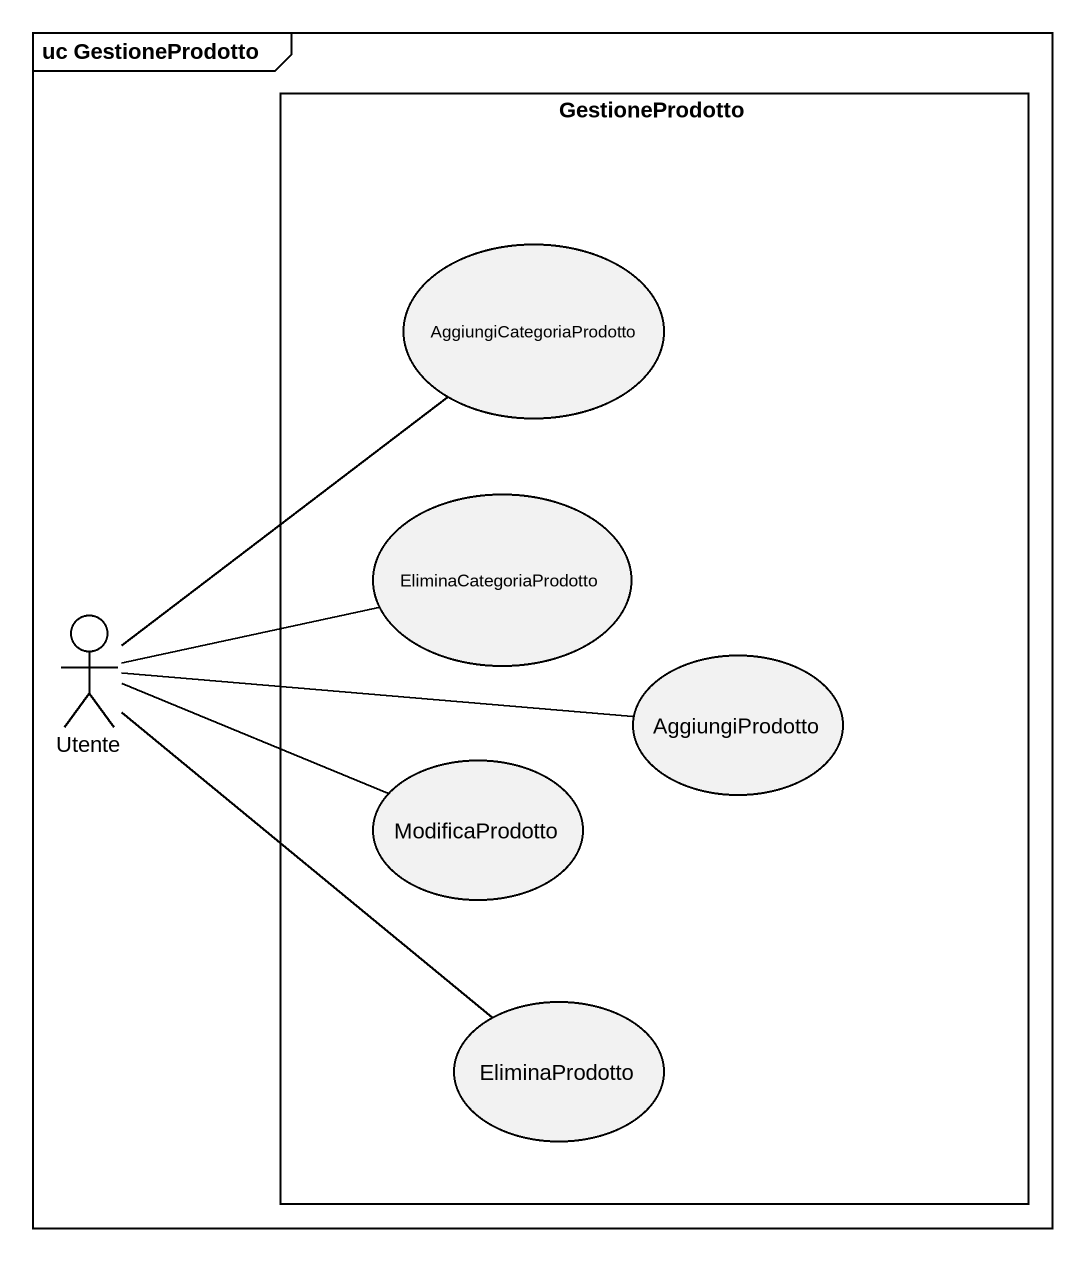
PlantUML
@startuml
mainframe uc GestioneProdotto
rectangle GestioneProdotto {
  usecase AggiungiCategoriaProdotto
  usecase EliminaCategoriaProdotto
  usecase AggiungiProdotto
  usecase ModificaProdotto
  usecase EliminaProdotto
}
actor Utente
Utente -up- AggiungiCategoriaProdotto
Utente -right- EliminaCategoriaProdotto
Utente -right- AggiungiProdotto
Utente -right- ModificaProdotto
Utente -- EliminaProdotto
@enduml
